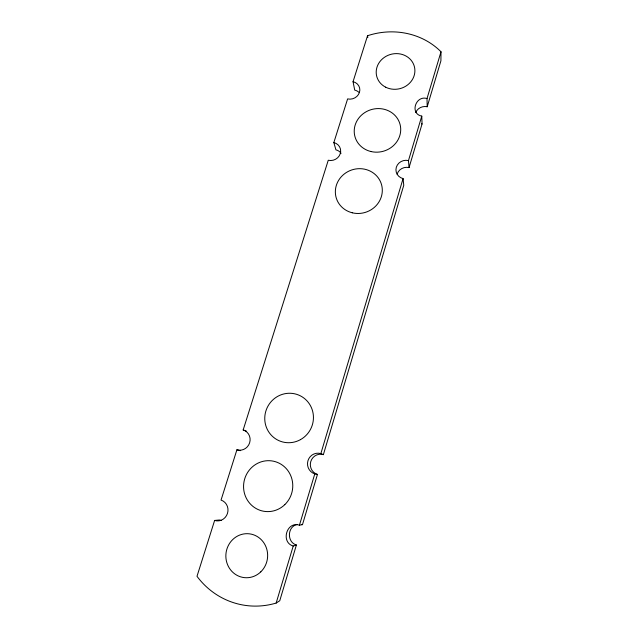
<?xml version="1.0" encoding="UTF-8"?>
<svg xmlns="http://www.w3.org/2000/svg" width="638" height="638" viewBox="0 0 638 638"><rect width="100%" height="100%" fill="white"/><g stroke="black" fill="none" stroke-linecap="round" stroke-linejoin="round"><path stroke-width="0.96" d="M358.819 92.263A9.379 8.621 -17.9 0 0 354.712 90.11L353.045 81.696L367.544 35.736A70.347 64.645 -14.6 0 1 441.002 51.774L440.906 60.833L427.205 106.745C422.683 105.709 417.404 108.053 415.761 112.527M276.158 603.062L293.217 546.024L296.399 544.996L279.755 600.741L276.158 603.062A78.522 74.893 -81.8 0 1 196.998 576.305L214.623 520.441A10.671 10.12 -76 0 0 227.487 513.383A10.671 10.12 -76 0 0 221.043 500.096L236.905 449.798A10.407 10.009 -67 0 0 249.625 442.82A10.407 10.009 -67 0 0 243.166 429.956L328.259 160.258A9.698 9.036 -20.6 0 0 340.269 153.654A9.698 9.036 -20.6 0 0 333.834 142.577L347.614 98.906A9.57 8.772 -18 0 0 359.449 92.398A9.57 8.772 -18 0 0 353.045 81.696M293.217 546.024C280.441 542.364 286.637 520.823 299.437 525.21L314.789 473.875A10.575 10.328 -82.1 0 1 307.955 460.724A10.575 10.328 -82.1 0 1 320.842 453.626L403.08 178.6A9.881 9.275 -12.1 0 1 396.31 167.292A9.881 9.275 -12.1 0 1 408.472 160.585L421.766 116.116C409.452 113.755 415.745 94.99 427.013 98.555L427.205 106.745M427.013 98.555L441.002 51.774M299.437 525.21L302.476 524.643L317.453 474.449A10.344 10.104 -82.9 0 1 310.762 461.577A10.344 10.104 -82.9 0 1 323.37 454.639L403.766 185.259L403.08 178.6M397.139 174.142A9.682 9.099 -11.9 0 1 409.046 167.595L422.061 123.979L421.766 116.116M296.997 524.516C287.22 526.685 286.773 542.236 296.399 544.996M214.623 520.441L219.48 519.986A10.431 9.913 -76.4 0 0 221.171 520.369M314.789 473.875L317.453 474.449M236.905 449.798L240.359 450.659M421.479 123.82L422.061 123.979M301.846 524.468L302.476 524.643M243.166 429.956L246.499 431.16M320.842 453.626L323.37 454.639M333.834 142.577L335.923 149.85A9.498 8.868 -20.5 0 1 341.083 153.287M367.544 35.736L367.815 37.586M408.472 160.585L409.046 167.595M352.296 212.797A23.606 22.274 -18 0 0 381.628 184.964A23.606 22.274 -18 0 0 342.558 175.458A23.606 22.274 -18 0 0 352.296 212.797M260.79 571.855A22.051 20.887 -83.6 0 0 253.134 534.652A22.051 20.887 -83.6 0 0 226.323 560.635A22.051 20.887 -83.6 0 0 260.79 571.855M385.655 87.175A19.443 17.736 -14.1 0 0 414.899 70.914A19.443 17.736 -14.1 0 0 386.094 56.28A19.443 17.736 -14.1 0 0 385.655 87.175M300.498 439.622A24.85 24.236 -64.8 0 0 302.045 396.788A24.85 24.236 -64.8 0 0 264.77 417.555A24.85 24.236 -64.8 0 0 300.498 439.622M284.803 504.642A25.504 24.563 -77.9 0 0 275.536 461.737A25.504 24.563 -77.9 0 0 244.147 492.065A25.504 24.563 -77.9 0 0 284.803 504.642M371.109 151.565A23.367 21.676 -15.5 0 0 400.018 124.251A23.367 21.676 -15.5 0 0 361.291 115.319A23.367 21.676 -15.5 0 0 371.109 151.565"/></g></svg>
